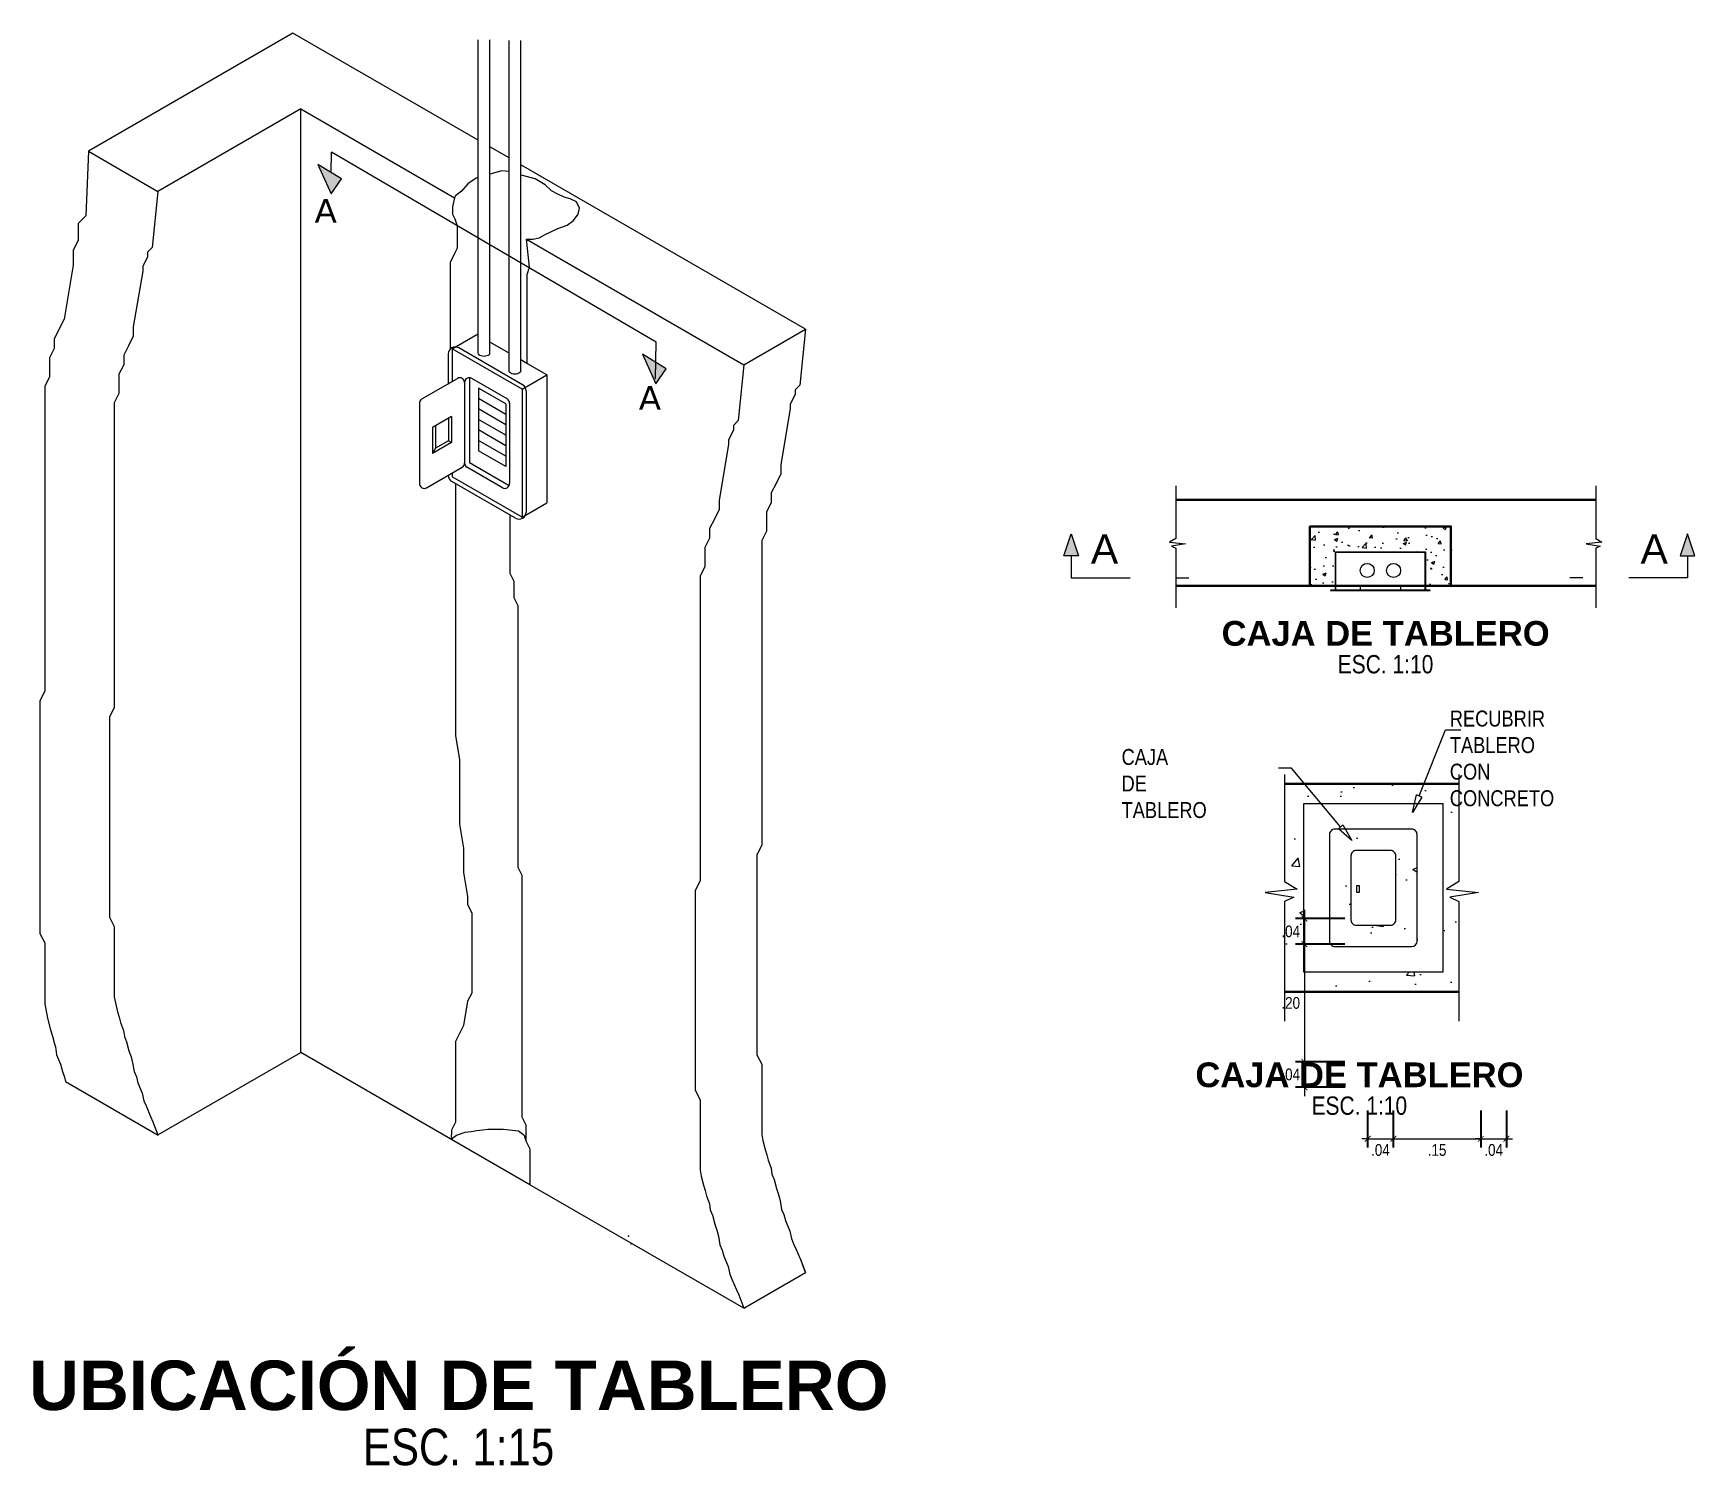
# Model space of a CAD drawing. Header units: metres. Extents: x 574.9 to 592.9, y 825 to 837.1.
# Drawn here: x 590.026 to 592.855, y 827.547 to 829.986 of the extents above; entities that cross this region are included whole.
import ezdxf
from ezdxf import colors
from ezdxf.entities.mleader import LeaderData, LeaderLine
from ezdxf.enums import TextEntityAlignment as Align
from ezdxf.math import Vec2, Vec3

# ---------------------------------------------------------------- set-up
doc = ezdxf.new("R2010")
doc.units = ezdxf.units.M
doc.linetypes.add('JIS_02_4.0', pattern=[5.5, 4, -1.5])
doc.linetypes.add('TRAZO_Y_PUNTOX2', pattern=[50.8, 25.4, -12.7, 0, -12.7])
doc.layers.get('DEFPOINTS').update_dxf_attribs({"color": 250})
for name, color, linetype, lineweight in [('-Acotado', 251, 'Continuous', 5), ('-Textos', 7, 'Continuous', 20), ('FIC-2ES_CONCRETO 210', 251, 'Continuous', 30), ('FIC-2ES_EJES_', 1, 'TRAZO_Y_PUNTOX2', 5), ('FIC-2ES_HATCH_', 252, 'Continuous', 5), ('FIC-2ES_INSTALACIONES ELECTRICAS', 5, 'JIS_02_4.0', 30), ('FIC-2ES_PROYECCIONES_', 1, 'JIS_02_4.0', 5)]:
    doc.layers.add(name, color=color, linetype=linetype, lineweight=lineweight)
doc.layers.add('FIC-2ES_COTAS', color=7, linetype='Continuous', lineweight=5, true_color=0x6b006b)
doc.layers.add('FIC-2ES_TEXTO', color=7, linetype='Continuous')
doc.layers.add('G-TEXTOS-TITULOS', color=174, linetype='Continuous')
doc.styles.add('-Arial Narrow', font='ARIALN.TTF')
doc.styles.add('25-TITULO', font='arialbd.ttf', dxfattribs={"height": 0.1})
doc.styles.add('ARIAL', font='arial.ttf')
doc.styles.add('COTAS Y DIRECTRIZ', font='ARIALN.TTF')
doc.styles.add('FIC-MEMBRETE', font='verdana.ttf')
doc.dimstyles.new('FIC - CORTE', dxfattribs={"dimtxt": 2, "dimasz": 1, "dimexe": 1.5, "dimexo": 0.625, "dimgap": 0.9, "dimtad": 2, "dimtih": 1, "dimtoh": 1, "dimzin": 4, "dimdsep": 46, "dimtxsty": 'COTAS Y DIRECTRIZ', "dimblk": 'ARCHTICK', "dimcen": 0.9, "dimdle": 1.5, "dimclrd": 256, "dimclre": 256, "dimclrt": 7, "dimadec": 0, "dimazin": 0, "dimtfac": 1, "dimtix": 1, "dimtmove": 2, "dimatfit": 3, "dimfxl": 1, "dimlwd": 5, "dimarcsym": 0})

# ---------------------------------------------------------------- blocks, each defined once
blk = doc.blocks.new('_ArchTick')
at = {"color": 0, "linetype": 'ByBlock', "const_width": 0.15}
blk.add_lwpolyline([(-0.5, -0.5), (0.5, 0.5)], dxfattribs=at)
blk = doc.blocks.new('*D1876')
at = {"layer": 'DEFPOINTS', "color": 0, "transparency": 16777216}
for p in [(592.2652, 828.4782), (592.1903, 828.4346), (592.2652, 828.4346)]:
    blk.add_point(p, dxfattribs=at)
at = {"layer": 'FIC-2ES_COTAS', "lineweight": 5, "transparency": 16777216}
blk.add_line((592.1903, 828.4932), (592.1903, 828.4196), dxfattribs=at)
at = {"layer": 'FIC-2ES_COTAS', "lineweight": -2, "transparency": 16777216}
for p, q in [((592.2589, 828.4782), (592.1753, 828.4782)), ((592.2589, 828.4346), (592.1753, 828.4346))]:
    blk.add_line(p, q, dxfattribs=at)
at = {"layer": 'FIC-2ES_COTAS', "lineweight": 5, "transparency": 16777216, "xscale": 0.01, "yscale": 0.01, "zscale": 0.01}
for p, rotation in [((592.1903, 828.4782), 90), ((592.1903, 828.4346), 270)]:
    blk.add_blockref('_ArchTick', p, dxfattribs=dict(at, rotation=rotation))
at = {"layer": 'FIC-2ES_COTAS', "color": 7, "transparency": 16777216, "insert": (592.167, 828.4564), "char_height": 0.02, "attachment_point": 5, "style": 'COTAS Y DIRECTRIZ'}
blk.add_mtext('.04', dxfattribs=at)
blk = doc.blocks.new('*D1877')
at = {"layer": 'DEFPOINTS', "color": 0, "transparency": 16777216}
for p in [(592.2652, 828.4346), (592.1903, 828.2346), (592.2652, 828.2346)]:
    blk.add_point(p, dxfattribs=at)
at = {"layer": 'FIC-2ES_COTAS', "lineweight": -2, "transparency": 16777216}
for p, q in [((592.2589, 828.4346), (592.1753, 828.4346)), ((592.2589, 828.2346), (592.1753, 828.2346))]:
    blk.add_line(p, q, dxfattribs=at)
at = {"layer": 'FIC-2ES_COTAS', "lineweight": 5, "transparency": 16777216}
blk.add_line((592.1903, 828.4496), (592.1903, 828.2196), dxfattribs=at)
at = {"layer": 'FIC-2ES_COTAS', "lineweight": 5, "transparency": 16777216, "xscale": 0.01, "yscale": 0.01, "zscale": 0.01}
for p, rotation in [((592.1903, 828.4346), 90), ((592.1903, 828.2346), 270)]:
    blk.add_blockref('_ArchTick', p, dxfattribs=dict(at, rotation=rotation))
at = {"layer": 'FIC-2ES_COTAS', "color": 7, "transparency": 16777216, "insert": (592.167, 828.3346), "char_height": 0.02, "attachment_point": 5, "style": 'COTAS Y DIRECTRIZ'}
blk.add_mtext('.20', dxfattribs=at)
blk = doc.blocks.new('*D1878')
at = {"layer": 'DEFPOINTS', "color": 0, "transparency": 16777216}
for p in [(592.2652, 828.2346), (592.1903, 828.191), (592.2652, 828.191)]:
    blk.add_point(p, dxfattribs=at)
at = {"layer": 'FIC-2ES_COTAS', "lineweight": -2, "transparency": 16777216}
for p, q in [((592.2589, 828.2346), (592.1753, 828.2346)), ((592.2589, 828.191), (592.1753, 828.191))]:
    blk.add_line(p, q, dxfattribs=at)
at = {"layer": 'FIC-2ES_COTAS', "lineweight": 5, "transparency": 16777216}
blk.add_line((592.1903, 828.2496), (592.1903, 828.176), dxfattribs=at)
at = {"layer": 'FIC-2ES_COTAS', "lineweight": 5, "transparency": 16777216, "xscale": 0.01, "yscale": 0.01, "zscale": 0.01}
for p, rotation in [((592.1903, 828.2346), 90), ((592.1903, 828.191), 270)]:
    blk.add_blockref('_ArchTick', p, dxfattribs=dict(at, rotation=rotation))
at = {"layer": 'FIC-2ES_COTAS', "color": 7, "transparency": 16777216, "insert": (592.167, 828.2128), "char_height": 0.02, "attachment_point": 5, "style": 'COTAS Y DIRECTRIZ'}
blk.add_mtext('.04', dxfattribs=at)
blk = doc.blocks.new('*D1879')
at = {"layer": 'DEFPOINTS', "color": 0, "transparency": 16777216}
for p in [(592.298, 828.1577), (592.3417, 828.1577), (592.3417, 828.1034)]:
    blk.add_point(p, dxfattribs=at)
at = {"layer": 'FIC-2ES_COTAS', "lineweight": -2, "transparency": 16777216}
for p, q in [((592.298, 828.1514), (592.298, 828.0884)), ((592.3417, 828.1514), (592.3417, 828.0884))]:
    blk.add_line(p, q, dxfattribs=at)
at = {"layer": 'FIC-2ES_COTAS', "lineweight": 5, "transparency": 16777216}
for p, q in [((592.298, 828.1034), (592.288, 828.1034)), ((592.298, 828.1034), (592.3417, 828.1034)), ((592.3417, 828.1034), (592.3517, 828.1034))]:
    blk.add_line(p, q, dxfattribs=at)
at = {"layer": 'FIC-2ES_COTAS', "lineweight": 5, "transparency": 16777216, "xscale": 0.01, "yscale": 0.01, "zscale": 0.01}
blk.add_blockref('_ArchTick', (592.298, 828.1034), dxfattribs=at)
at = {"layer": 'FIC-2ES_COTAS', "lineweight": 5, "transparency": 16777216, "xscale": 0.01, "yscale": 0.01, "zscale": 0.01, "rotation": 180}
blk.add_blockref('_ArchTick', (592.3417, 828.1034), dxfattribs=at)
at = {"layer": 'FIC-2ES_COTAS', "color": 7, "transparency": 16777216, "insert": (592.3198, 828.0842), "char_height": 0.02, "attachment_point": 5, "style": 'COTAS Y DIRECTRIZ'}
blk.add_mtext('.04', dxfattribs=at)
blk = doc.blocks.new('*D1880')
at = {"layer": 'DEFPOINTS', "color": 0, "transparency": 16777216}
for p in [(592.3417, 828.1577), (592.4908, 828.1577), (592.4908, 828.1034)]:
    blk.add_point(p, dxfattribs=at)
at = {"layer": 'FIC-2ES_COTAS', "lineweight": -2, "transparency": 16777216}
for p, q in [((592.3417, 828.1514), (592.3417, 828.0884)), ((592.4908, 828.1514), (592.4908, 828.0884))]:
    blk.add_line(p, q, dxfattribs=at)
at = {"layer": 'FIC-2ES_COTAS', "lineweight": 5, "transparency": 16777216}
blk.add_line((592.3267, 828.1034), (592.5058, 828.1034), dxfattribs=at)
at = {"layer": 'FIC-2ES_COTAS', "lineweight": 5, "transparency": 16777216, "xscale": 0.01, "yscale": 0.01, "zscale": 0.01, "rotation": 180}
blk.add_blockref('_ArchTick', (592.3417, 828.1034), dxfattribs=at)
at = {"layer": 'FIC-2ES_COTAS', "lineweight": 5, "transparency": 16777216, "xscale": 0.01, "yscale": 0.01, "zscale": 0.01}
blk.add_blockref('_ArchTick', (592.4908, 828.1034), dxfattribs=at)
at = {"layer": 'FIC-2ES_COTAS', "color": 7, "transparency": 16777216, "insert": (592.4162, 828.0842), "char_height": 0.02, "attachment_point": 5, "style": 'COTAS Y DIRECTRIZ'}
blk.add_mtext('.15', dxfattribs=at)
blk = doc.blocks.new('*D1881')
at = {"layer": 'DEFPOINTS', "color": 0, "transparency": 16777216}
for p in [(592.4908, 828.1577), (592.5344, 828.1577), (592.5344, 828.1034)]:
    blk.add_point(p, dxfattribs=at)
at = {"layer": 'FIC-2ES_COTAS', "lineweight": -2, "transparency": 16777216}
for p, q in [((592.4908, 828.1514), (592.4908, 828.0884)), ((592.5344, 828.1514), (592.5344, 828.0884))]:
    blk.add_line(p, q, dxfattribs=at)
at = {"layer": 'FIC-2ES_COTAS', "lineweight": 5, "transparency": 16777216}
for p, q in [((592.4908, 828.1034), (592.4808, 828.1034)), ((592.4908, 828.1034), (592.5344, 828.1034)), ((592.5344, 828.1034), (592.5444, 828.1034))]:
    blk.add_line(p, q, dxfattribs=at)
at = {"layer": 'FIC-2ES_COTAS', "lineweight": 5, "transparency": 16777216, "xscale": 0.01, "yscale": 0.01, "zscale": 0.01}
blk.add_blockref('_ArchTick', (592.4908, 828.1034), dxfattribs=at)
at = {"layer": 'FIC-2ES_COTAS', "lineweight": 5, "transparency": 16777216, "xscale": 0.01, "yscale": 0.01, "zscale": 0.01, "rotation": 180}
blk.add_blockref('_ArchTick', (592.5344, 828.1034), dxfattribs=at)
at = {"layer": 'FIC-2ES_COTAS', "color": 7, "transparency": 16777216, "insert": (592.5126, 828.0842), "char_height": 0.02, "attachment_point": 5, "style": 'COTAS Y DIRECTRIZ'}
blk.add_mtext('.04', dxfattribs=at)
blk = doc.blocks.new('_ClosedBlank')
at = {"color": 0, "linetype": 'ByBlock', "lineweight": -2}
for p, q in [((-1, 0.167), (0, 0)), ((-1, 0.167), (-1, -0.167)), ((0, 0), (-1, -0.167))]:
    blk.add_line(p, q, dxfattribs=at)
blk = doc.blocks.new('CORTE-HORIZONTALo')
at = {"layer": 'FIC-2ES_PROYECCIONES_'}
blk.add_hatch(color=256, dxfattribs=at).paths.add_polyline_path([(1, -3), (-1, -3), (0, -6)])
blk.add_line((0, -3), (0, 0), dxfattribs=at)
for points in [[(0, 0), (12.49, 0)], [(14.25, 0), (16, 0)]]:
    blk.add_lwpolyline(points, dxfattribs=at)
blk.add_lwpolyline([(0, -6), (1, -3), (-1, -3)], close=True, dxfattribs=at)
at = {"layer": 'FIC-2ES_PROYECCIONES_', "style": 'ARIAL'}
blk.add_attdef('A', text='', height=4, dxfattribs=at).set_placement((4.53, -3.94), align=Align.MIDDLE)

msp = doc.modelspace()

# ---------------------------------------------------------------- hatches: boundary and pattern name
at = {"layer": 'FIC-2ES_HATCH_', "ltscale": 0.8}
h = msp.add_hatch(dxfattribs=at)
h.set_pattern_fill('AR-CONC', color=256, scale=0.008125, style=0)
h.set_pattern_definition([(50, (549.19413, 795.497136), (0.05827861, -0.005098718), [0.00609388, -0.06703265]), (355, (549.19413, 795.497136), (-0.01127378, 0.06111689), [0.0048751, -0.05362612]), (100.4514, (549.198985, 795.49671), (0.04700487, 0.056018135), [0.005179, -0.05696899]), (46.1842, (549.19413, 795.513386), (0.08671515, -0.0134487), [0.00914082, -0.10054898]), (96.6356, (549.20135, 795.512266), (0.07594293, 0.07914873), [0.0077685, -0.08545347]), (351.1842, (549.19413, 795.51339), (0.07594287, 0.07914879), [0.00731265, -0.08043918]), (21, (549.202253, 795.509324), (0.048499713, -0.03271347), [0.00609388, -0.06703265]), (326, (549.202253, 795.509324), (0.019769784, 0.058919674), [0.0048751, -0.05362612]), (71.4514, (549.206295, 795.5066), (0.068269517, 0.02620615), [0.005179, -0.05696899]), (37.5, (549.194128, 795.497136), (0.000988009, 0.0270481916), [0, -0.052976108, 0, -0.05443864, 0, -0.053829251]), (7.5, (549.194128, 795.497136), (0.021374847, 0.032046622), [0, -0.03103815, 0, -0.051757333, 0, -0.020516054]), (327.5, (549.176009, 795.497136), (0.0433739805, -0.001832622), [0, -0.020312925, 0, -0.063376326, 0, -0.08409551]), (317.5, (549.167884, 795.497136), (0.047384868, 0.0081337), [0, -0.026406803, 0, -0.04208838, 0, -0.05972])])
h.paths.add_polyline_path([(592.3994, 829.1028), (592.3994, 829.0452), (592.4427, 829.0452), (592.4427, 829.1461), (592.1997, 829.1461), (592.1997, 829.0452), (592.1746, 829.0452), (592.243, 829.0452), (592.243, 829.1028)])
h = msp.add_hatch(dxfattribs=at)
h.set_pattern_fill('AR-CONC', color=256, scale=0.0009, style=0)
h.set_pattern_definition([(50, (613.33427, 808.27626), (0.1639662, -0.0143452), [0.017145, -0.188595]), (355, (613.33427, 808.27626), (-0.0317191, 0.1719512), [0.013716, -0.1508765]), (100.45144, (613.34793, 808.27507), (0.1322471, 0.157606), [0.014571, -0.1602812]), (46.1842, (613.33427, 808.32198), (0.2439711, -0.0378381), [0.0257175, -0.2828925]), (96.6356, (613.3546, 808.31883), (0.2136637, 0.2226835), [0.0218565, -0.240422]), (351.1842, (613.33427, 808.32198), (0.2136637, 0.2226835), [0.020574, -0.2263138]), (21, (613.35713, 808.31055), (0.13645295, -0.0920387), [0.017145, -0.188595]), (326, (613.35713, 808.31055), (0.0556218, 0.1657692), [0.013716, -0.150876]), (71.45144, (613.3685, 808.30288), (0.1920748, 0.0737305), [0.014571, -0.1602809]), (37.5, (613.33427, 808.27626), (0.00277974, 0.07609953), [0, -0.1490472, 0, -0.153162, 0, -0.1514475]), (7.5, (613.33427, 808.27626), (0.0601377, 0.09016252), [0, -0.0873252, 0, -0.1456182, 0, -0.0577215]), (327.5, (613.28329, 808.27626), (0.12203154, -0.00515587), [0, -0.05715, 0, -0.178308, 0, -0.236601]), (317.5, (613.26043, 808.27626), (0.13331626, 0.02288384), [0, -0.074295, 0, -0.1184148, 0, -0.168021])])
h.paths.add_polyline_path([(592.1566, 828.5417), (592.1778, 828.5287), (592.1233, 828.523), (592.1721, 828.5149), (592.1566, 828.5075), (592.1566, 828.3538), (592.4532, 828.3538), (592.4532, 828.5075), (592.4377, 828.5149), (592.4865, 828.523), (592.432, 828.5287), (592.4532, 828.5417), (592.4532, 828.7077), (592.1566, 828.7077)])
h.paths.add_polyline_path([(592.1895, 828.3871), (592.4259, 828.3871), (592.4259, 828.6743), (592.1895, 828.6743)], flags=16)
h.paths.add_polyline_path([(592.2331, 828.6216, -0.414214), (592.2422, 828.6307), (592.3731, 828.6307, -0.414214), (592.3822, 828.6216), (592.3822, 828.4398, -0.414214), (592.3731, 828.4307), (592.2422, 828.4307, -0.414214), (592.2331, 828.4398)], flags=0)
h.paths.add_polyline_path([(592.2695, 828.5853, -0.414214), (592.2786, 828.5943), (592.3368, 828.5943, -0.414214), (592.3459, 828.5853), (592.3459, 828.4762, -0.414214), (592.3368, 828.4671), (592.2786, 828.4671, -0.414214), (592.2695, 828.4762)], flags=0)
h.paths.add_polyline_path([(592.2796, 828.5344), (592.2836, 828.5344), (592.2836, 828.523), (592.2796, 828.523)], flags=0)

# ---------------------------------------------------------------- linework, layer by layer
at = {"layer": 'FIC-2ES_CONCRETO 210', "linetype": 'Continuous', "lineweight": 20}
for p, q in [((590.8361, 829.7736), (590.8034, 829.7924)), ((591.3409, 829.4821), (590.8559, 829.7621)), ((591.2156, 827.8641), (591.2194, 827.8552)), ((591.2359, 827.8148), (591.3409, 827.8755))]:
    msp.add_line(p, q, dxfattribs=at)
at = {"layer": 'FIC-2ES_CONCRETO 210'}
for p, q in [((592.6863, 829.1915), (591.9714, 829.1915)), ((591.9714, 829.0452), (592.6863, 829.0452)), ((592.1566, 828.7077), (592.4532, 828.7077)), ((592.1566, 828.3538), (592.4532, 828.3538))]:
    msp.add_line(p, q, dxfattribs=at)
at = {"layer": 'FIC-2ES_CONCRETO 210', "lineweight": 20}
msp.add_lwpolyline([(590.7836, 829.8038), (590.4682, 829.9859), (590.12, 829.7849), (590.1153, 829.6752), (590.1023, 829.6622), (590.1023, 829.633), (590.0942, 829.6168), (590.0942, 829.5908), (590.0784, 829.4988), (590.0617, 829.4655), (590.0617, 829.4493), (590.0536, 829.4331), (590.0536, 829.4006), (590.0455, 829.3844), (590.0455, 828.8657), (590.0374, 828.8494), (590.0374, 828.4531), (590.0455, 828.4369), (590.0455, 828.3333), (590.0504, 828.3087), (590.0554, 828.2887), (590.0585, 828.2779), (590.0622, 828.265), (590.0641, 828.2597), (590.0658, 828.2461), (590.0725, 828.2306), (590.0757, 828.218), (590.0793, 828.2082), (590.0806, 828.2009), (590.2384, 828.1098)], dxfattribs=at)
at = {"layer": 'FIC-2ES_CONCRETO 210', "linetype": 'Continuous', "lineweight": 20}
for points in [[(590.4815, 829.857), (590.2383, 829.7166)], [(590.866, 829.6351), (590.9116, 829.6087), (591.2359, 829.4215), (591.2263, 829.3262), (591.2181, 829.3181), (591.2181, 829.31), (591.21, 829.2938), (591.21, 829.2857), (591.1938, 829.1911), (591.1938, 829.1749), (591.1857, 829.1586), (591.1776, 829.1424), (591.1776, 829.1262), (591.1694, 829.11), (591.1694, 829.0776), (591.1613, 829.0614), (591.1613, 828.5426), (591.1532, 828.5264), (591.1532, 828.1859), (591.1613, 828.1697), (591.1613, 828.0499), (591.1634, 828.0396), (591.1672, 828.0243), (591.1698, 828.0154), (591.1723, 828.0065), (591.1774, 827.9925), (591.1787, 827.9823), (591.1825, 827.9734), (591.1863, 827.9582), (591.1901, 827.948), (591.1927, 827.9378), (591.1952, 827.9226), (591.199, 827.9137), (591.2016, 827.9035), (591.2092, 827.8857), (591.2118, 827.873), (591.2156, 827.8641), (591.2232, 827.8463), (591.2271, 827.8374), (591.2359, 827.8148), (590.8716, 828.0251), (590.4815, 828.2503), (590.4815, 829.857), (590.7432, 829.7059)], [(590.12, 829.7849), (590.2383, 829.7166), (590.2287, 829.6213), (590.2206, 829.6132), (590.2206, 829.6051), (590.2125, 829.5889), (590.2125, 829.5808), (590.1963, 829.4862), (590.1963, 829.47), (590.1882, 829.4537), (590.18, 829.4375), (590.18, 829.4213), (590.1719, 829.4051), (590.1719, 829.3727), (590.1638, 829.3565), (590.1638, 828.8377), (590.1557, 828.8215), (590.1557, 828.481), (590.1638, 828.4648), (590.1638, 828.345), (590.1659, 828.3346), (590.1697, 828.3194), (590.1722, 828.3105), (590.1748, 828.3016), (590.1799, 828.2876), (590.1812, 828.2774), (590.185, 828.2685), (590.1888, 828.2533), (590.1926, 828.2431), (590.1952, 828.2329), (590.1977, 828.2177), (590.2015, 828.2088), (590.2041, 828.1986), (590.2117, 828.1808), (590.2143, 828.1681), (590.2181, 828.1592), (590.2257, 828.1414), (590.2295, 828.1325), (590.2383, 828.1099), (590.4815, 828.2503)], [(590.7836, 829.7403), (590.7802, 829.7394), (590.766, 829.7292), (590.7554, 829.7169), (590.7447, 829.709), (590.7432, 829.7059), (590.7397, 829.6903), (590.7397, 829.678), (590.7438, 829.6699), (590.7479, 829.6577), (590.7479, 829.62), (590.7438, 829.6118), (590.7357, 829.5955), (590.7357, 829.4479)], [(590.8361, 829.7503), (590.8239, 829.7516), (590.8034, 829.7457)], [(590.8667, 829.4234), (590.8667, 829.5753), (590.8708, 829.5875), (590.866, 829.6351), (590.8765, 829.6351), (590.8871, 829.6377), (590.8978, 829.643), (590.9084, 829.6483), (590.919, 829.6537), (590.935, 829.659), (590.9456, 829.6669), (590.9536, 829.6776), (590.9563, 829.6882), (590.951, 829.6988), (590.9403, 829.7041), (590.9297, 829.7068), (590.919, 829.7121), (590.9084, 829.7174), (590.8978, 829.728), (590.8804, 829.7381), (590.8698, 829.7408), (590.8591, 829.7435), (590.8559, 829.7445)], [(591.2359, 829.4215), (591.3409, 829.4821), (591.3313, 829.3868), (591.3231, 829.3787), (591.3231, 829.3706), (591.315, 829.3544), (591.315, 829.3463), (591.2988, 829.2517), (591.2988, 829.2355), (591.2907, 829.2193), (591.2826, 829.2031), (591.2826, 829.1869), (591.2744, 829.1706), (591.2744, 829.1382), (591.2663, 829.122), (591.2663, 828.6032), (591.2582, 828.587), (591.2582, 828.2466), (591.2663, 828.2304), (591.2663, 828.1105), (591.2684, 828.1002), (591.2722, 828.0849), (591.2748, 828.076), (591.2773, 828.0671), (591.2824, 828.0531), (591.2837, 828.043), (591.2875, 828.0341), (591.2913, 828.0188), (591.2951, 828.0086), (591.2977, 827.9985), (591.3002, 827.9832), (591.304, 827.9743), (591.3066, 827.9641), (591.3142, 827.9463), (591.3168, 827.9336), (591.3206, 827.9247), (591.3244, 827.9158), (591.3282, 827.9069), (591.3321, 827.898), (591.3359, 827.8891), (591.3409, 827.8755), (591.3359, 827.8891)], [(590.745, 829.219), (590.745, 828.79), (590.7519, 828.7489), (590.7519, 828.6392), (590.7587, 828.5981), (590.7587, 828.5569), (590.7656, 828.5158), (590.7656, 828.5021), (590.7725, 828.4884), (590.7725, 828.3512), (590.7656, 828.3375), (590.7587, 828.2964), (590.745, 828.269), (590.745, 828.1318), (590.7381, 828.1181), (590.7373, 828.1027), (590.7466, 828.1098), (590.7615, 828.1148), (590.7714, 828.116), (590.7813, 828.1172), (590.7912, 828.1185), (590.7998, 828.1197), (590.8266, 828.1197), (590.8522, 828.117), (590.8621, 828.1096), (590.8647, 828.0997), (590.8716, 828.086), (590.8716, 828.0251)], [(590.8373, 829.1657), (590.8373, 829.0664), (590.8441, 829.0527), (590.8441, 829.0252), (590.851, 829.0115), (590.851, 828.5659), (590.8578, 828.5522), (590.8578, 828.1408), (590.8647, 828.1271), (590.8647, 828.0997)]]:
    msp.add_lwpolyline(points, dxfattribs=at)
at = {"layer": 'FIC-2ES_CONCRETO 210'}
msp.add_lwpolyline([(592.1997, 829.0452), (592.1997, 829.1461), (592.4397, 829.1461), (592.4397, 829.0452)], dxfattribs=at)
at = {"layer": 'FIC-2ES_CONCRETO 210', "color": 1, "linetype": 'ByBlock', "lineweight": 20, "ltscale": 0.8}
for p in [(591.0396, 827.9375), (591.0438, 827.9247)]:
    msp.add_point(p, dxfattribs=at)
at = {"layer": 'FIC-2ES_EJES_', "linetype": 'Continuous'}
for points in [[(591.9714, 829.2153), (591.9714, 829.1258), (591.9609, 829.1194), (591.988, 829.1165), (591.9638, 829.1125), (591.9714, 829.1089), (591.9714, 829.0077)], [(592.6863, 829.2153), (592.6863, 829.1258), (592.6969, 829.1194), (592.6698, 829.1165), (592.694, 829.1125), (592.6863, 829.1089), (592.6863, 829.0077)], [(592.1566, 828.7235), (592.1566, 828.5417), (592.1778, 828.5287), (592.1233, 828.523), (592.1721, 828.5149), (592.1566, 828.5075), (592.1566, 828.3038)], [(592.4532, 828.7235), (592.4532, 828.5417), (592.432, 828.5287), (592.4865, 828.523), (592.4377, 828.5149), (592.4532, 828.5075), (592.4532, 828.3038)]]:
    msp.add_lwpolyline(points, dxfattribs=at)
at = {"layer": 'FIC-2ES_INSTALACIONES ELECTRICAS', "linetype": 'Continuous', "lineweight": 0}
for p, q in [((590.7836, 829.4414), (590.7836, 829.9745)), ((590.8034, 829.4414), (590.8034, 829.9745)), ((590.8361, 829.4111), (590.8361, 829.9735)), ((590.8559, 829.4111), (590.8559, 829.9735)), ((590.5333, 829.7487), (590.5338, 829.7834)), ((591.0865, 829.46), (590.5338, 829.7834)), ((590.7393, 829.4484), (590.7813, 829.4727)), ((590.8582, 829.3798), (590.7393, 829.4484)), ((590.7393, 829.4484), (590.7393, 829.3929)), ((590.8591, 829.3873), (590.7505, 829.45)), ((590.7836, 829.4713), (590.7813, 829.4727)), ((590.8361, 829.441), (590.8034, 829.4599)), ((591.0856, 829.3973), (591.0865, 829.46)), ((590.7323, 829.4395), (590.7323, 829.3889)), ((590.8674, 829.423), (590.8559, 829.4296)), ((590.9002, 829.404), (590.8674, 829.423)), ((590.6877, 829.3631), (590.7483, 829.3981)), ((590.7604, 829.3911), (590.7604, 829.254)), ((590.7689, 829.3992), (590.7689, 829.2542)), ((590.8331, 829.3631), (590.7725, 829.3981)), ((590.8582, 829.3798), (590.9002, 829.404)), ((590.9002, 829.404), (590.9002, 829.186)), ((590.8307, 829.3547), (590.7838, 829.3818)), ((590.7838, 829.3818), (590.7838, 829.275)), ((590.8307, 829.3369), (590.7838, 829.364)), ((590.8582, 829.3798), (590.8582, 829.1617)), ((590.8652, 829.3768), (590.8652, 829.1706)), ((590.6836, 829.3561), (590.6836, 829.219)), ((590.7382, 829.3333), (590.7059, 829.3147)), ((590.7382, 829.3333), (590.7382, 829.2891)), ((590.8307, 829.3191), (590.7838, 829.3462)), ((590.8307, 829.3547), (590.8307, 829.2479)), ((590.8371, 829.3561), (590.8371, 829.219)), ((590.7059, 829.3147), (590.7059, 829.2704)), ((590.7111, 829.3177), (590.7111, 829.2795)), ((590.7329, 829.3303), (590.7329, 829.2921)), ((590.8307, 829.3013), (590.7838, 829.3283)), ((590.8307, 829.2835), (590.7838, 829.3105)), ((590.7382, 829.2891), (590.7059, 829.2704)), ((590.7111, 829.2795), (590.7059, 829.2704)), ((590.7329, 829.2921), (590.7111, 829.2795)), ((590.7382, 829.2891), (590.7329, 829.2921)), ((590.8307, 829.2657), (590.7838, 829.2927)), ((590.8307, 829.2479), (590.7838, 829.275)), ((590.6958, 829.212), (590.7563, 829.247)), ((590.825, 829.212), (590.7644, 829.247)), ((590.8362, 829.2153), (590.7689, 829.2542)), ((590.847, 829.1601), (590.7384, 829.2228)), ((590.7393, 829.2372), (590.7393, 829.2304)), ((590.8582, 829.1617), (590.7393, 829.2304)), ((590.8582, 829.1617), (590.9002, 829.186)), ((592.2438, 829.0442), (592.3955, 829.0442)), ((592.2853, 829.0442), (592.2853, 829.0378)), ((592.354, 829.0442), (592.354, 829.0378))]:
    msp.add_line(p, q, dxfattribs=at)
for points in [[(590.5105, 829.7626), (590.5331, 829.7125), (590.5509, 829.738)], [(591.0632, 829.4392), (591.0859, 829.3891), (591.1037, 829.4146)], [(592.4045, 829.0378), (592.2349, 829.0378), (592.2349, 829.037), (592.4045, 829.037)], [(592.1895, 828.6743), (592.4259, 828.6743), (592.4259, 828.3871), (592.1895, 828.3871)], [(592.2796, 828.5344), (592.2836, 828.5344), (592.2836, 828.523), (592.2796, 828.523)]]:
    msp.add_lwpolyline(points, close=True, dxfattribs=at)
for points in [[(592.243, 829.0378), (592.243, 829.1028), (592.3963, 829.1028), (592.3963, 829.0378)], [(592.2438, 829.0378), (592.2438, 829.102), (592.3955, 829.102), (592.3955, 829.0378)]]:
    msp.add_lwpolyline(points, dxfattribs=at)
msp.add_lwpolyline([(592.3822, 828.4398), (592.3822, 828.6216, 0.414214), (592.3731, 828.6307), (592.2422, 828.6307, 0.414214), (592.2331, 828.6216), (592.2331, 828.4398, 0.414214), (592.2422, 828.4307), (592.3731, 828.4307)], format="xyb", dxfattribs=at)
msp.add_lwpolyline([(592.3459, 828.4762), (592.3459, 828.5853, 0.414214), (592.3368, 828.5943), (592.2786, 828.5943, 0.414214), (592.2695, 828.5853), (592.2695, 828.4762, 0.414214), (592.2786, 828.4671), (592.3368, 828.4671, 0.414214)], format="xyb", close=True, dxfattribs=at)
for centre in [(592.2973, 829.0712), (592.3421, 829.0712)]:
    msp.add_circle(centre, 0.012, dxfattribs=at)
for centre, radius, start, end in [((590.7444, 829.4395), 0.0121, 60, 180), ((590.7523, 829.3911), 0.00808, 0, 120), ((590.7685, 829.3911), 0.00808, 60, 180), ((590.6917, 829.3561), 0.00808, 120, 180), ((590.829, 829.3561), 0.00808, 0, 60), ((590.8531, 829.3768), 0.0121, 0, 60), ((590.7523, 829.254), 0.00808, 300, 0), ((590.7685, 829.254), 0.00808, 180, 240), ((590.6917, 829.219), 0.00808, 180, 300), ((590.7444, 829.2333), 0.0121, 180, 240), ((590.829, 829.219), 0.00808, 240, 0), ((590.8531, 829.1706), 0.0121, 240, 0), ((592.3731, 828.4398), 0.00909, 270, 0)]:
    msp.add_arc(centre, radius, start, end, dxfattribs=at)
at = {"layer": 'FIC-2ES_INSTALACIONES ELECTRICAS', "linetype": 'Continuous', "lineweight": 0, "extrusion": (0, 0, -1)}
for centre in [(590.7935, 829.4414), (590.846, 829.4111)]:
    msp.add_ellipse(centre, major_axis=(0.00989, 0), ratio=0.57735, start_param=0, end_param=3.141593, dxfattribs=at)
at = {"layer": 'FIC-2ES_INSTALACIONES ELECTRICAS', "linetype": 'Continuous', "lineweight": 0}
for p in [(590.8582, 829.3798), (590.8582, 829.1617), (592.3955, 829.0378)]:
    msp.add_point(p, dxfattribs=at)
for points in [[(590.5331, 829.7125), (590.5105, 829.7626), (590.5509, 829.738)], [(591.0859, 829.3891), (591.0632, 829.4392), (591.1037, 829.4146)]]:
    msp.add_solid(points, dxfattribs=at)

# ---------------------------------------------------------------- block references
at = {"layer": 'FIC-2ES_EJES_'}
ref = msp.add_blockref('CORTE-HORIZONTALo', (591.7934, 829.0583), dxfattribs=dict(at, xscale=-0.01250000000004547, yscale=0.01250000000004547, zscale=0.01250000000004547, rotation=180))
ref.add_attrib('A', 'A', dxfattribs={"layer": '0', "color": 7, "height": 0.05, "style": 'ARIAL'}).set_placement((591.85, 829.1076), align=Align.MIDDLE)
ref = msp.add_blockref('CORTE-HORIZONTALo', (592.8425, 829.0583), dxfattribs=dict(at, xscale=0.01250000000004547, yscale=0.01250000000004547, zscale=0.01250000000004547, rotation=180.0000000000816))
ref.add_attrib('A', 'A', dxfattribs={"layer": '0', "color": 7, "height": 0.05, "style": 'ARIAL'}).set_placement((592.7859, 829.1076), align=Align.MIDDLE)

# ---------------------------------------------------------------- texts
at = {"layer": '-Textos', "lineweight": 5, "style": '-Arial Narrow'}
for s, height, p in [('ESC. 1:10', 0.03118, (592.3285, 828.9115)), ('ESC. 1:10', 0.03118, (592.2838, 828.1598)), ('ESC. 1:15', 0.06236, (590.7502, 827.5786))]:
    msp.add_text(s, height=height, dxfattribs=at).set_placement(p, align=Align.MIDDLE_CENTER)
at = {"layer": 'FIC-2ES_TEXTO', "style": 'FIC-MEMBRETE'}
for p in [(590.505, 829.6635), (591.057, 829.345)]:
    msp.add_text('A', height=0.0404, dxfattribs=at).set_placement(p)
at = {"layer": 'G-TEXTOS-TITULOS', "color": 219, "lineweight": 5, "true_color": 0x642165, "style": '25-TITULO'}
for s, height, p in [('CAJA DE TABLERO', 0.042089, (592.3286, 828.964)), ('CAJA DE TABLERO', 0.042089, (592.284, 828.2123)), ('UBICACIÓN DE TABLERO', 0.084177, (590.7505, 827.6836))]:
    msp.add_text(s, height=height, dxfattribs=at).set_placement(p, align=Align.MIDDLE_CENTER)

# ---------------------------------------------------------------- dimensions: what is measured, and where the dimension line sits
at = {"layer": 'FIC-2ES_COTAS'}
for base, p1, p2, picture, middle in [((592.1903, 828.4346), (592.2652, 828.4782), (592.2652, 828.4346), '*D1876', (592.167, 828.4564)), ((592.1903, 828.2346), (592.2652, 828.4346), (592.2652, 828.2346), '*D1877', (592.167, 828.3346)), ((592.1903, 828.191), (592.2652, 828.2346), (592.2652, 828.191), '*D1878', (592.167, 828.2128))]:
    dim = msp.add_linear_dim(base=base, p1=p1, p2=p2, angle=90, dimstyle='FIC - CORTE', dxfattribs=at)
    dim.commit()
    dim.dimension.update_dxf_attribs({"geometry": picture, "text_midpoint": middle})
for base, p1, p2, picture, middle in [((592.3417, 828.1034), (592.298, 828.1577), (592.3417, 828.1577), '*D1879', (592.3198, 828.0842)), ((592.4908, 828.1034), (592.3417, 828.1577), (592.4908, 828.1577), '*D1880', (592.4162, 828.0842)), ((592.5344, 828.1034), (592.4908, 828.1577), (592.5344, 828.1577), '*D1881', (592.5126, 828.0842))]:
    dim = msp.add_linear_dim(base=base, p1=p1, p2=p2, dimstyle='FIC - CORTE', dxfattribs=at)
    dim.commit()
    dim.dimension.update_dxf_attribs({"geometry": picture, "text_midpoint": middle})

# ---------------------------------------------------------------- leaders
at = {"layer": '-Acotado'}
ml = msp.add_multileader_mtext('Standard', dxfattribs=at)
ml.set_content('RECUBRIR TABLERO \\PCON CONCRETO', color=7, style='-Arial Narrow')
ml.set_leader_properties(color=7, linetype='ByLayer', lineweight=0)
ml.set_arrow_properties(name='CLOSEDBLANK')
ml.build(insert=Vec2(0, 0))
ml.multileader.update_dxf_attribs({"has_dogleg": 0, "text_left_attachment_type": 6, "text_right_attachment_type": 6, "dogleg_length": 0, "arrow_head_size": 0.0301, "scale": 0.025})
ctx = ml.context
ctx.base_point, ctx.scale, ctx.char_height, ctx.arrow_head_size, ctx.landing_gap_size, ctx.plane_origin = Vec3(592.4304, 828.8), 0.025, 0.027121, 0.0301, 0.00753, Vec3(591.4768, 829.4999)
ctx.left_attachment, ctx.right_attachment = 6, 6
notes = []
notes.append((ctx, [(1, (1, 1, 0), (592.4304, 828.8), (1, 0), 0, [(0, [(592.3746, 828.6592)], 0, [])])]))
ctx.mtext.insert, ctx.mtext.width, ctx.mtext.flow_direction = Vec3(592.4379, 828.8325), 0.742911, 5
ml = msp.add_multileader_mtext('Standard', dxfattribs=at)
ml.set_content('CAJA DE TABLERO', color=7, style='-Arial Narrow')
ml.set_leader_properties(color=7, linetype='ByLayer', lineweight=0)
ml.set_arrow_properties(name='CLOSEDBLANK')
ml.build(insert=Vec2(0, 0))
ml.multileader.update_dxf_attribs({"has_dogleg": 0, "text_left_attachment_type": 6, "text_right_attachment_type": 6, "dogleg_length": 0, "arrow_head_size": 0.0301, "scale": 0.025})
ctx = ml.context
ctx.base_point, ctx.scale, ctx.char_height, ctx.arrow_head_size, ctx.landing_gap_size, ctx.plane_origin = Vec3(591.8715, 828.7345), 0.025, 0.027121, 0.0301, 0.00753, Vec3(591.3734, 829.4522)
ctx.left_attachment, ctx.right_attachment = 6, 6
notes.append((ctx, [(0, (1, 1, 0), (592.1686, 828.7345), (-1, 0), 0, [(0, [(592.2713, 828.6115)], 0, [])])]))
ctx.mtext.insert, ctx.mtext.width, ctx.mtext.flow_direction = Vec3(591.879, 828.7671), 0.579636, 5
for ctx, leaders in notes:
    for number, flags, end, landing, length, lines in leaders:
        leader = LeaderData()
        leader.index, (leader.has_last_leader_line, leader.has_dogleg_vector, leader.attachment_direction) = number, flags
        leader.last_leader_point, leader.dogleg_vector, leader.dogleg_length = Vec3(end), Vec3(landing), length
        for number, points, colour, breaks in lines:
            line = LeaderLine()
            line.index, line.vertices, line.color, line.breaks = number, Vec3.list(points), colors.encode_raw_color(colour), breaks
            leader.lines.append(line)
        ctx.leaders.append(leader)

doc.saveas('drawing.dxf')
